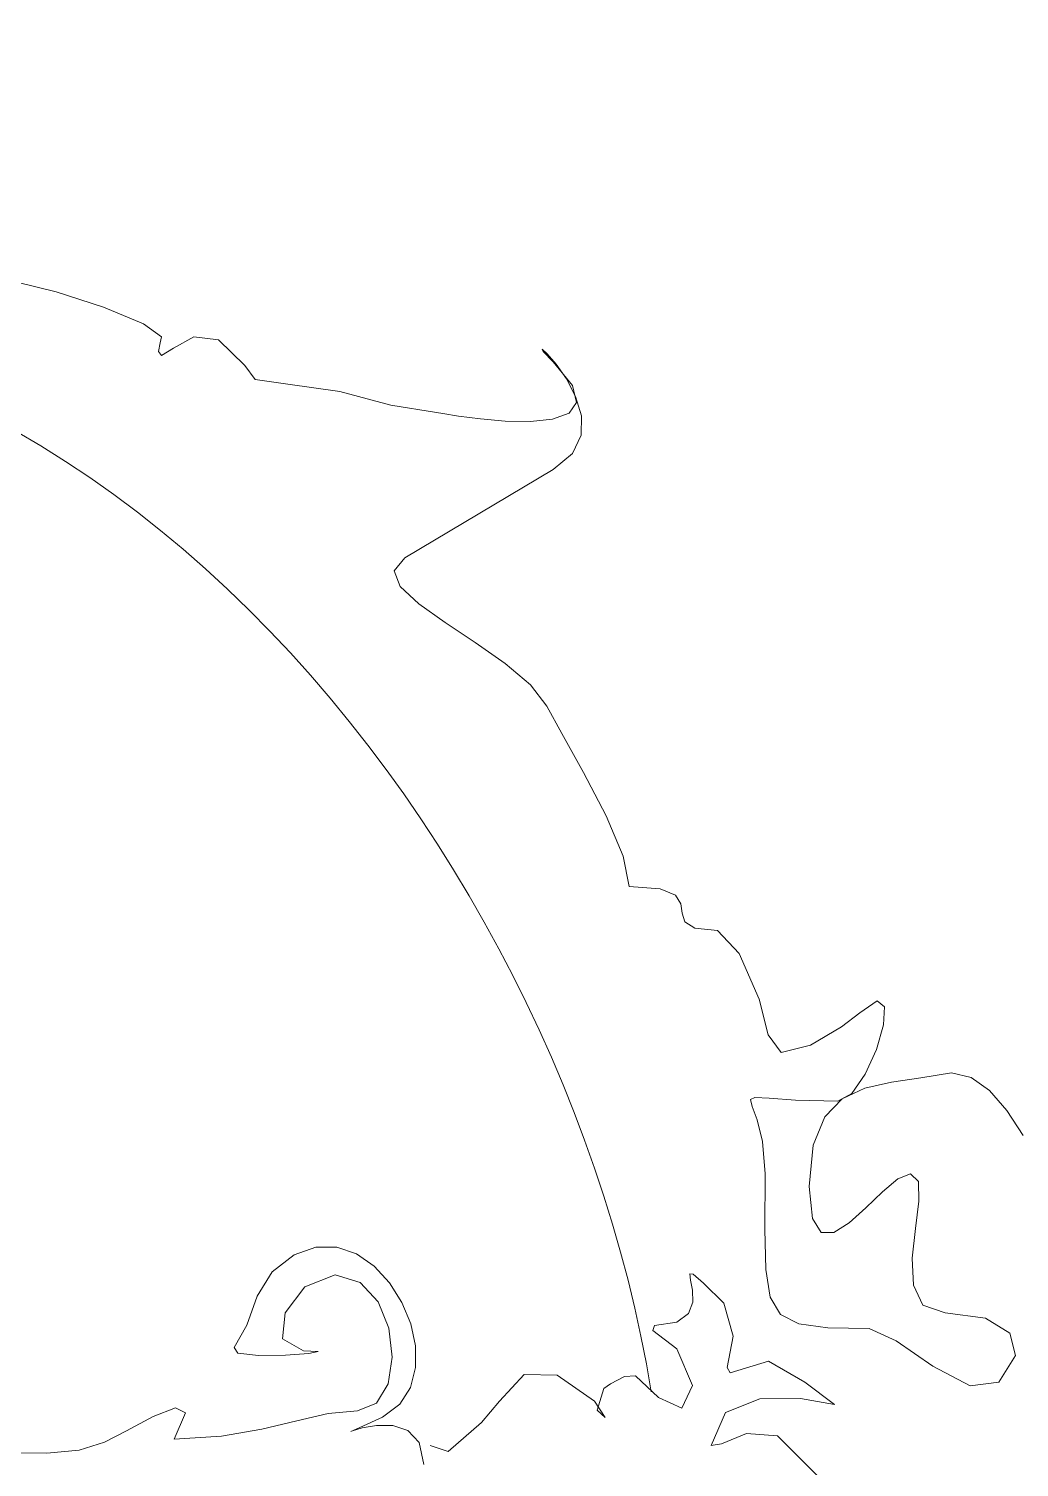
# Model space of a CAD drawing. Header units: centimetres. Extents: x -377343 to 693706, y 194584 to 813780.
# Drawn here: x 152528.4 to 152563.7, y 498007.1 to 498058.4 of the extents above; entities that cross this region are included whole.
import ezdxf

# ---------------------------------------------------------------- set-up
doc = ezdxf.new("R2010")
doc.units = ezdxf.units.CM
doc.layers.add('PIPA', color=11, linetype='Continuous')
doc.layers.add('TEXT', color=7, linetype='Continuous')

msp = doc.modelspace()

# ---------------------------------------------------------------- linework, layer by layer
at = {"layer": 'PIPA', "lineweight": 35, "extrusion": (0, 0.816497, 0.57735), "elevation": 193451.324}
msp.add_lwpolyline([(-421704.212, -325591.681), (-159560.265, -63447.734), (377343.333, -600351.331), (-158232.47, -1135927.133), (-693706.405, -600453.199), (-454216.825, -360963.619)], dxfattribs=at)
at = {"layer": 'TEXT', "color": 2, "linetype": 'Continuous', "lineweight": 13}
for p, q in [((152529.374, 498049.024), (152527.972, 498049.369)), ((152531.058, 498048.474), (152529.374, 498049.024)), ((152532.488, 498047.885), (152531.058, 498048.474)), ((152533.128, 498047.427), (152532.488, 498047.885)), ((152533.078, 498047.202), (152533.128, 498047.427)), ((152534.279, 498047.419), (152533.553, 498047.022)), ((152535.155, 498047.314), (152534.279, 498047.419)), ((152533.028, 498046.901), (152533.078, 498047.202)), ((152533.128, 498046.751), (152533.028, 498046.901)), ((152533.553, 498047.022), (152533.128, 498046.751)), ((152536.097, 498046.405), (152535.155, 498047.314)), ((152546.871, 498046.813), (152546.691, 498046.982)), ((152546.691, 498046.982), (152546.735, 498046.902)), ((152546.735, 498046.902), (152547.091, 498046.526)), ((152536.464, 498045.896), (152536.097, 498046.405)), ((152547.188, 498046.443), (152546.871, 498046.813)), ((152547.091, 498046.526), (152547.771, 498045.682)), ((152547.556, 498045.921), (152547.188, 498046.443)), ((152537.632, 498045.738), (152536.464, 498045.896)), ((152547.886, 498045.294), (152547.556, 498045.921)), ((152539.48, 498045.475), (152537.632, 498045.738)), ((152541.302, 498044.987), (152539.48, 498045.475)), ((152547.771, 498045.682), (152547.923, 498045.085)), ((152542.925, 498044.724), (152541.302, 498044.987)), ((152547.923, 498045.085), (152547.653, 498044.697)), ((152548.091, 498044.61), (152547.886, 498045.294)), ((152543.157, 498044.687), (152542.925, 498044.724)), ((152543.715, 498044.598), (152543.157, 498044.687)), ((152544.492, 498044.496), (152543.715, 498044.598)), ((152545.38, 498044.418), (152544.492, 498044.496)), ((152546.275, 498044.401), (152545.38, 498044.418)), ((152547.068, 498044.481), (152546.275, 498044.401)), ((152547.653, 498044.697), (152547.068, 498044.481)), ((152548.086, 498043.917), (152548.091, 498044.61)), ((152528.829, 498043.531), (152527.934, 498044.055)), ((152528.829, 498043.531), (152527.934, 498044.055)), ((152547.781, 498043.264), (152548.086, 498043.917)), ((152529.71, 498042.98), (152528.829, 498043.531)), ((152529.71, 498042.98), (152528.829, 498043.531)), ((152530.577, 498042.403), (152529.71, 498042.98)), ((152530.577, 498042.403), (152529.71, 498042.98)), ((152547.091, 498042.697), (152547.781, 498043.264)), ((152531.431, 498041.801), (152530.577, 498042.403)), ((152531.431, 498041.801), (152530.577, 498042.403)), ((152541.799, 498039.544), (152547.091, 498042.697)), ((152532.27, 498041.173), (152531.431, 498041.801)), ((152532.27, 498041.173), (152531.431, 498041.801)), ((152533.095, 498040.522), (152532.27, 498041.173)), ((152533.095, 498040.522), (152532.27, 498041.173)), ((152533.905, 498039.847), (152533.095, 498040.522)), ((152533.905, 498039.847), (152533.095, 498040.522)), ((152534.699, 498039.15), (152533.905, 498039.847)), ((152534.699, 498039.15), (152533.905, 498039.847)), ((152541.425, 498039.077), (152541.799, 498039.544)), ((152535.479, 498038.431), (152534.699, 498039.15)), ((152535.479, 498038.431), (152534.699, 498039.15)), ((152541.64, 498038.527), (152541.425, 498039.077)), ((152536.243, 498037.692), (152535.479, 498038.431)), ((152536.243, 498037.692), (152535.479, 498038.431)), ((152542.294, 498037.909), (152541.64, 498038.527)), ((152536.991, 498036.933), (152536.243, 498037.692)), ((152536.991, 498036.933), (152536.243, 498037.692)), ((152543.234, 498037.236), (152542.294, 498037.909)), ((152544.313, 498036.52), (152543.234, 498037.236)), ((152537.723, 498036.154), (152536.991, 498036.933)), ((152537.723, 498036.154), (152536.991, 498036.933)), ((152538.438, 498035.357), (152537.723, 498036.154)), ((152538.438, 498035.357), (152537.723, 498036.154)), ((152545.377, 498035.776), (152544.313, 498036.52)), ((152546.279, 498035.015), (152545.377, 498035.776)), ((152539.137, 498034.543), (152538.438, 498035.357)), ((152539.137, 498034.543), (152538.438, 498035.357)), ((152546.866, 498034.252), (152546.279, 498035.015)), ((152539.819, 498033.712), (152539.137, 498034.543)), ((152539.819, 498033.712), (152539.137, 498034.543)), ((152547.397, 498033.282), (152546.866, 498034.252)), ((152540.484, 498032.864), (152539.819, 498033.712)), ((152540.484, 498032.864), (152539.819, 498033.712)), ((152548.172, 498031.895), (152547.397, 498033.282)), ((152541.131, 498032.002), (152540.484, 498032.864)), ((152541.131, 498032.002), (152540.484, 498032.864)), ((152541.761, 498031.125), (152541.131, 498032.002)), ((152541.761, 498031.125), (152541.131, 498032.002)), ((152548.974, 498030.352), (152548.172, 498031.895)), ((152542.372, 498030.235), (152541.761, 498031.125)), ((152542.372, 498030.235), (152541.761, 498031.125)), ((152542.966, 498029.331), (152542.372, 498030.235)), ((152542.966, 498029.331), (152542.372, 498030.235)), ((152549.587, 498028.912), (152548.974, 498030.352)), ((152543.54, 498028.416), (152542.966, 498029.331)), ((152543.54, 498028.416), (152542.966, 498029.331)), ((152549.794, 498027.833), (152549.587, 498028.912)), ((152544.096, 498027.49), (152543.54, 498028.416)), ((152544.096, 498027.49), (152543.54, 498028.416)), ((152544.633, 498026.553), (152544.096, 498027.49)), ((152544.633, 498026.553), (152544.096, 498027.49)), ((152550.896, 498027.746), (152549.794, 498027.833)), ((152551.443, 498027.521), (152550.896, 498027.746)), ((152551.637, 498027.213), (152551.443, 498027.521)), ((152551.682, 498026.877), (152551.637, 498027.213)), ((152545.151, 498025.607), (152544.633, 498026.553)), ((152545.151, 498025.607), (152544.633, 498026.553)), ((152551.78, 498026.569), (152551.682, 498026.877)), ((152552.134, 498026.344), (152551.78, 498026.569)), ((152552.947, 498026.257), (152552.134, 498026.344)), ((152553.714, 498025.444), (152552.947, 498026.257)), ((152545.649, 498024.652), (152545.151, 498025.607)), ((152545.649, 498024.652), (152545.151, 498025.607)), ((152554.431, 498023.805), (152553.714, 498025.444)), ((152546.127, 498023.689), (152545.649, 498024.652)), ((152546.127, 498023.689), (152545.649, 498024.652)), ((152554.748, 498022.541), (152554.431, 498023.805)), ((152546.585, 498022.719), (152546.127, 498023.689)), ((152546.585, 498022.719), (152546.127, 498023.689)), ((152558.014, 498023.329), (152557.361, 498022.826)), ((152558.632, 498023.757), (152558.014, 498023.329)), ((152558.892, 498023.541), (152558.632, 498023.757)), ((152558.862, 498022.892), (152558.892, 498023.541)), ((152557.361, 498022.826), (152556.254, 498022.175)), ((152558.611, 498022.02), (152558.862, 498022.892)), ((152547.022, 498021.742), (152546.585, 498022.719)), ((152547.022, 498021.742), (152546.585, 498022.719)), ((152555.211, 498021.904), (152554.748, 498022.541)), ((152556.254, 498022.175), (152555.211, 498021.904)), ((152558.209, 498021.136), (152558.611, 498022.02)), ((152547.439, 498020.76), (152547.022, 498021.742)), ((152547.439, 498020.76), (152547.022, 498021.742)), ((152547.835, 498019.773), (152547.439, 498020.76)), ((152547.835, 498019.773), (152547.439, 498020.76)), ((152557.724, 498020.451), (152558.209, 498021.136)), ((152559.142, 498020.849), (152558.198, 498020.634)), ((152560.183, 498021.001), (152559.142, 498020.849)), ((152561.28, 498021.19), (152560.183, 498021.001)), ((152561.985, 498021.021), (152561.28, 498021.19)), ((152562.637, 498020.553), (152561.985, 498021.021)), ((152554.115, 498020.232), (152554.278, 498020.307)), ((152554.179, 498019.989), (152554.115, 498020.232)), ((152554.278, 498020.307), (152554.778, 498020.278)), ((152554.778, 498020.278), (152555.724, 498020.213)), ((152557.391, 498020.256), (152556.764, 498019.614)), ((152557.226, 498020.176), (152557.724, 498020.451)), ((152558.198, 498020.634), (152557.391, 498020.256)), ((152563.249, 498019.844), (152562.637, 498020.553)), ((152548.209, 498018.782), (152547.835, 498019.773)), ((152548.209, 498018.782), (152547.835, 498019.773)), ((152554.36, 498019.511), (152554.179, 498019.989)), ((152555.724, 498020.213), (152557.226, 498020.176)), ((152563.833, 498018.953), (152563.249, 498019.844)), ((152554.548, 498018.732), (152554.36, 498019.511)), ((152556.764, 498019.614), (152556.357, 498018.607)), ((152548.563, 498017.788), (152548.209, 498018.782)), ((152548.563, 498017.788), (152548.209, 498018.782)), ((152554.636, 498017.586), (152554.548, 498018.732)), ((152556.357, 498018.607), (152556.212, 498017.136)), ((152548.894, 498016.791), (152548.563, 498017.788)), ((152548.894, 498016.791), (152548.563, 498017.788)), ((152554.629, 498015.614), (152554.636, 498017.586)), ((152558.825, 498016.946), (152559.37, 498017.401)), ((152559.37, 498017.401), (152559.816, 498017.586)), ((152559.816, 498017.586), (152560.109, 498017.312)), ((152560.109, 498017.312), (152560.12, 498016.604)), ((152549.203, 498015.793), (152548.894, 498016.791)), ((152549.203, 498015.793), (152548.894, 498016.791)), ((152556.212, 498017.136), (152556.326, 498015.991)), ((152558.23, 498016.375), (152558.825, 498016.946)), ((152557.634, 498015.841), (152558.23, 498016.375)), ((152560.12, 498016.604), (152559.996, 498015.636)), ((152549.49, 498014.794), (152549.203, 498015.793)), ((152549.49, 498014.794), (152549.203, 498015.793)), ((152554.663, 498014.178), (152554.629, 498015.614)), ((152556.326, 498015.991), (152556.633, 498015.496)), ((152557.085, 498015.497), (152557.634, 498015.841)), ((152559.996, 498015.636), (152559.881, 498014.582)), ((152556.633, 498015.496), (152557.085, 498015.497)), ((152537.852, 498014.698), (152537.069, 498014.095)), ((152537.852, 498014.698), (152537.069, 498014.095)), ((152538.626, 498014.976), (152537.852, 498014.698)), ((152538.626, 498014.976), (152537.852, 498014.698)), ((152539.373, 498014.973), (152538.626, 498014.976)), ((152539.373, 498014.973), (152538.626, 498014.976)), ((152540.074, 498014.731), (152539.373, 498014.973)), ((152540.074, 498014.731), (152539.373, 498014.973)), ((152540.707, 498014.293), (152540.074, 498014.731)), ((152540.707, 498014.293), (152540.074, 498014.731)), ((152549.755, 498013.795), (152549.49, 498014.794)), ((152549.755, 498013.795), (152549.49, 498014.794)), ((152559.881, 498014.582), (152559.922, 498013.614)), ((152537.069, 498014.095), (152536.544, 498013.22)), ((152537.069, 498014.095), (152536.544, 498013.22)), ((152541.254, 498013.702), (152540.707, 498014.293)), ((152541.254, 498013.702), (152540.707, 498014.293)), ((152554.822, 498013.193), (152554.663, 498014.178)), ((152537.534, 498012.631), (152538.243, 498013.561)), ((152537.534, 498012.631), (152538.243, 498013.561)), ((152538.243, 498013.561), (152539.321, 498013.983)), ((152538.243, 498013.561), (152539.321, 498013.983)), ((152539.321, 498013.983), (152540.21, 498013.715)), ((152539.321, 498013.983), (152540.21, 498013.715)), ((152540.21, 498013.715), (152540.847, 498013.023)), ((152540.21, 498013.715), (152540.847, 498013.023)), ((152541.695, 498013.002), (152541.254, 498013.702)), ((152541.695, 498013.002), (152541.254, 498013.702)), ((152549.997, 498012.797), (152549.755, 498013.795)), ((152549.997, 498012.797), (152549.755, 498013.795)), ((152552.074, 498014.005), (152551.954, 498014.016)), ((152551.954, 498014.016), (152551.981, 498013.799)), ((152552.074, 498014.005), (152551.954, 498014.016)), ((152551.954, 498014.016), (152551.981, 498013.799)), ((152551.981, 498013.799), (152552.052, 498013.437)), ((152551.981, 498013.799), (152552.052, 498013.437)), ((152552.446, 498013.684), (152552.074, 498014.005)), ((152552.446, 498013.684), (152552.074, 498014.005)), ((152553.172, 498012.969), (152552.446, 498013.684)), ((152553.172, 498012.969), (152552.446, 498013.684)), ((152559.922, 498013.614), (152560.265, 498012.906)), ((152536.544, 498013.22), (152536.168, 498012.194)), ((152536.544, 498013.22), (152536.168, 498012.194)), ((152552.052, 498013.437), (152552.063, 498013.011)), ((152552.052, 498013.437), (152552.063, 498013.011)), ((152555.187, 498012.574), (152554.822, 498013.193)), ((152537.437, 498011.702), (152537.534, 498012.631)), ((152537.437, 498011.702), (152537.534, 498012.631)), ((152540.847, 498013.023), (152541.227, 498012.077)), ((152540.847, 498013.023), (152541.227, 498012.077)), ((152542.01, 498012.236), (152541.695, 498013.002)), ((152542.01, 498012.236), (152541.695, 498013.002)), ((152550.215, 498011.801), (152549.997, 498012.797)), ((152550.215, 498011.801), (152549.997, 498012.797)), ((152551.909, 498012.605), (152551.488, 498012.301)), ((152551.909, 498012.605), (152551.488, 498012.301)), ((152552.063, 498013.011), (152551.909, 498012.605)), ((152552.063, 498013.011), (152551.909, 498012.605)), ((152553.506, 498011.802), (152553.172, 498012.969)), ((152553.506, 498011.802), (152553.172, 498012.969)), ((152555.842, 498012.237), (152555.187, 498012.574)), ((152560.265, 498012.906), (152561.054, 498012.632)), ((152561.054, 498012.632), (152562.494, 498012.434)), ((152536.168, 498012.194), (152535.718, 498011.393)), ((152536.168, 498012.194), (152535.718, 498011.393)), ((152541.227, 498012.077), (152541.348, 498011.046)), ((152541.227, 498012.077), (152541.348, 498011.046)), ((152542.18, 498011.447), (152542.01, 498012.236)), ((152542.18, 498011.447), (152542.01, 498012.236)), ((152550.695, 498012.181), (152550.644, 498012.002)), ((152550.695, 498012.181), (152550.644, 498012.002)), ((152551.488, 498012.301), (152550.695, 498012.181)), ((152551.488, 498012.301), (152550.695, 498012.181)), ((152556.87, 498012.096), (152555.842, 498012.237)), ((152558.352, 498012.069), (152556.87, 498012.096)), ((152559.311, 498011.627), (152558.352, 498012.069)), ((152562.494, 498012.434), (152563.363, 498011.9)), ((152538.195, 498011.28), (152537.437, 498011.702)), ((152538.195, 498011.28), (152537.437, 498011.702)), ((152550.41, 498010.807), (152550.215, 498011.801)), ((152550.41, 498010.807), (152550.215, 498011.801)), ((152550.644, 498012.002), (152551.495, 498011.347)), ((152550.644, 498012.002), (152551.495, 498011.347)), ((152553.289, 498010.684), (152553.506, 498011.802)), ((152553.289, 498010.684), (152553.506, 498011.802)), ((152560.618, 498010.731), (152559.311, 498011.627)), ((152563.363, 498011.9), (152563.556, 498011.111)), ((152535.718, 498011.393), (152535.855, 498011.189)), ((152535.718, 498011.393), (152535.855, 498011.189)), ((152535.855, 498011.189), (152536.585, 498011.113)), ((152535.855, 498011.189), (152536.585, 498011.113)), ((152536.585, 498011.113), (152537.548, 498011.125)), ((152536.585, 498011.113), (152537.548, 498011.125)), ((152537.548, 498011.125), (152538.379, 498011.184)), ((152537.548, 498011.125), (152538.379, 498011.184)), ((152538.716, 498011.249), (152538.195, 498011.28)), ((152538.716, 498011.249), (152538.195, 498011.28)), ((152538.379, 498011.184), (152538.716, 498011.249)), ((152538.379, 498011.184), (152538.716, 498011.249)), ((152541.348, 498011.046), (152541.204, 498010.101)), ((152541.348, 498011.046), (152541.204, 498010.101)), ((152542.184, 498010.677), (152542.18, 498011.447)), ((152542.184, 498010.677), (152542.18, 498011.447)), ((152551.495, 498011.347), (152552.046, 498010.041)), ((152551.495, 498011.347), (152552.046, 498010.041)), ((152563.556, 498011.111), (152562.969, 498010.154)), ((152542.004, 498009.969), (152542.184, 498010.677)), ((152542.004, 498009.969), (152542.184, 498010.677)), ((152550.582, 498009.816), (152550.41, 498010.807)), ((152550.582, 498009.816), (152550.41, 498010.807)), ((152553.397, 498010.492), (152553.289, 498010.684)), ((152553.397, 498010.492), (152553.289, 498010.684)), ((152554.761, 498010.901), (152553.397, 498010.492)), ((152554.761, 498010.901), (152553.397, 498010.492)), ((152556.05, 498010.158), (152554.761, 498010.901)), ((152556.05, 498010.158), (152554.761, 498010.901)), ((152561.946, 498010.026), (152560.618, 498010.731)), ((152541.204, 498010.101), (152540.793, 498009.409)), ((152541.204, 498010.101), (152540.793, 498009.409)), ((152541.619, 498009.368), (152542.004, 498009.969)), ((152541.619, 498009.368), (152542.004, 498009.969)), ((152546.053, 498010.429), (152545.177, 498009.478)), ((152546.053, 498010.429), (152545.177, 498009.478)), ((152547.229, 498010.404), (152546.053, 498010.429)), ((152547.229, 498010.404), (152546.053, 498010.429)), ((152548.555, 498009.478), (152547.229, 498010.404)), ((152548.555, 498009.478), (152547.229, 498010.404)), ((152549.135, 498010.096), (152548.893, 498009.929)), ((152549.135, 498010.096), (152548.893, 498009.929)), ((152549.627, 498010.363), (152549.135, 498010.096)), ((152549.627, 498010.363), (152549.135, 498010.096)), ((152550.019, 498010.379), (152549.627, 498010.363)), ((152550.019, 498010.379), (152549.627, 498010.363)), ((152550.845, 498009.616), (152550.019, 498010.379)), ((152550.845, 498009.616), (152550.019, 498010.379)), ((152552.046, 498010.041), (152551.67, 498009.228)), ((152552.046, 498010.041), (152551.67, 498009.228)), ((152557.113, 498009.366), (152556.05, 498010.158)), ((152557.113, 498009.366), (152556.05, 498010.158)), ((152562.969, 498010.154), (152561.946, 498010.026)), ((152545.177, 498009.478), (152544.535, 498008.719)), ((152545.177, 498009.478), (152544.535, 498008.719)), ((152548.943, 498008.895), (152548.555, 498009.478)), ((152548.943, 498008.895), (152548.555, 498009.478)), ((152548.893, 498009.929), (152548.655, 498009.161)), ((152548.893, 498009.929), (152548.655, 498009.161)), ((152551.67, 498009.228), (152550.845, 498009.616)), ((152551.67, 498009.228), (152550.845, 498009.616)), ((152553.233, 498009.081), (152554.453, 498009.563)), ((152553.233, 498009.081), (152554.453, 498009.563)), ((152554.453, 498009.563), (152555.904, 498009.58)), ((152554.453, 498009.563), (152555.904, 498009.58)), ((152555.904, 498009.58), (152557.113, 498009.366)), ((152555.904, 498009.58), (152557.113, 498009.366)), ((152533.631, 498009.239), (152532.833, 498008.93)), ((152533.631, 498009.239), (152532.833, 498008.93)), ((152533.578, 498008.127), (152533.98, 498009.067)), ((152533.578, 498008.127), (152533.98, 498009.067)), ((152533.98, 498009.067), (152533.631, 498009.239)), ((152533.98, 498009.067), (152533.631, 498009.239)), ((152539.074, 498009.035), (152537.957, 498008.784)), ((152539.074, 498009.035), (152537.957, 498008.784)), ((152540.11, 498009.141), (152539.074, 498009.035)), ((152540.11, 498009.141), (152539.074, 498009.035)), ((152540.793, 498009.409), (152540.11, 498009.141)), ((152540.793, 498009.409), (152540.11, 498009.141)), ((152541.01, 498008.915), (152541.619, 498009.368)), ((152541.01, 498008.915), (152541.619, 498009.368)), ((152548.655, 498009.161), (152548.943, 498008.895)), ((152548.655, 498009.161), (152548.943, 498008.895)), ((152552.721, 498007.902), (152553.233, 498009.081)), ((152552.721, 498007.902), (152553.233, 498009.081)), ((152531.888, 498008.426), (152531.101, 498008.015)), ((152531.888, 498008.426), (152531.101, 498008.015)), ((152532.833, 498008.93), (152531.888, 498008.426)), ((152532.833, 498008.93), (152531.888, 498008.426)), ((152536.704, 498008.484), (152535.263, 498008.233)), ((152536.704, 498008.484), (152535.263, 498008.233)), ((152537.957, 498008.784), (152536.704, 498008.484)), ((152537.957, 498008.784), (152536.704, 498008.484)), ((152539.878, 498008.404), (152540.201, 498008.539)), ((152539.878, 498008.404), (152540.201, 498008.539)), ((152539.939, 498008.427), (152539.878, 498008.404)), ((152539.939, 498008.427), (152539.878, 498008.404)), ((152540.277, 498008.526), (152539.939, 498008.427)), ((152540.277, 498008.526), (152539.939, 498008.427)), ((152540.201, 498008.539), (152541.01, 498008.915)), ((152540.201, 498008.539), (152541.01, 498008.915)), ((152540.789, 498008.617), (152540.277, 498008.526)), ((152540.789, 498008.617), (152540.277, 498008.526)), ((152541.369, 498008.615), (152540.789, 498008.617)), ((152541.369, 498008.615), (152540.789, 498008.617)), ((152541.913, 498008.439), (152541.369, 498008.615)), ((152541.913, 498008.439), (152541.369, 498008.615)), ((152542.317, 498008.003), (152541.913, 498008.439)), ((152542.317, 498008.003), (152541.913, 498008.439)), ((152544.535, 498008.719), (152543.342, 498007.685)), ((152544.535, 498008.719), (152543.342, 498007.685)), ((152531.101, 498008.015), (152530.195, 498007.733)), ((152531.101, 498008.015), (152530.195, 498007.733)), ((152535.263, 498008.233), (152533.578, 498008.127)), ((152535.263, 498008.233), (152533.578, 498008.127)), ((152542.474, 498007.226), (152542.317, 498008.003)), ((152542.474, 498007.226), (152542.317, 498008.003)), ((152553.084, 498007.965), (152552.721, 498007.902)), ((152553.084, 498007.965), (152552.721, 498007.902)), ((152553.973, 498008.327), (152553.084, 498007.965)), ((152553.973, 498008.327), (152553.084, 498007.965)), ((152555.086, 498008.24), (152553.973, 498008.327)), ((152555.086, 498008.24), (152553.973, 498008.327)), ((152556.888, 498006.438), (152555.086, 498008.24)), ((152556.888, 498006.438), (152555.086, 498008.24)), ((152529.046, 498007.622), (152527.728, 498007.64)), ((152529.046, 498007.622), (152527.728, 498007.64)), ((152530.195, 498007.733), (152529.046, 498007.622)), ((152530.195, 498007.733), (152529.046, 498007.622)), ((152543.342, 498007.685), (152542.7, 498007.902)), ((152543.342, 498007.685), (152542.7, 498007.902))]:
    msp.add_line(p, q, dxfattribs=at)

doc.saveas('drawing.dxf')
